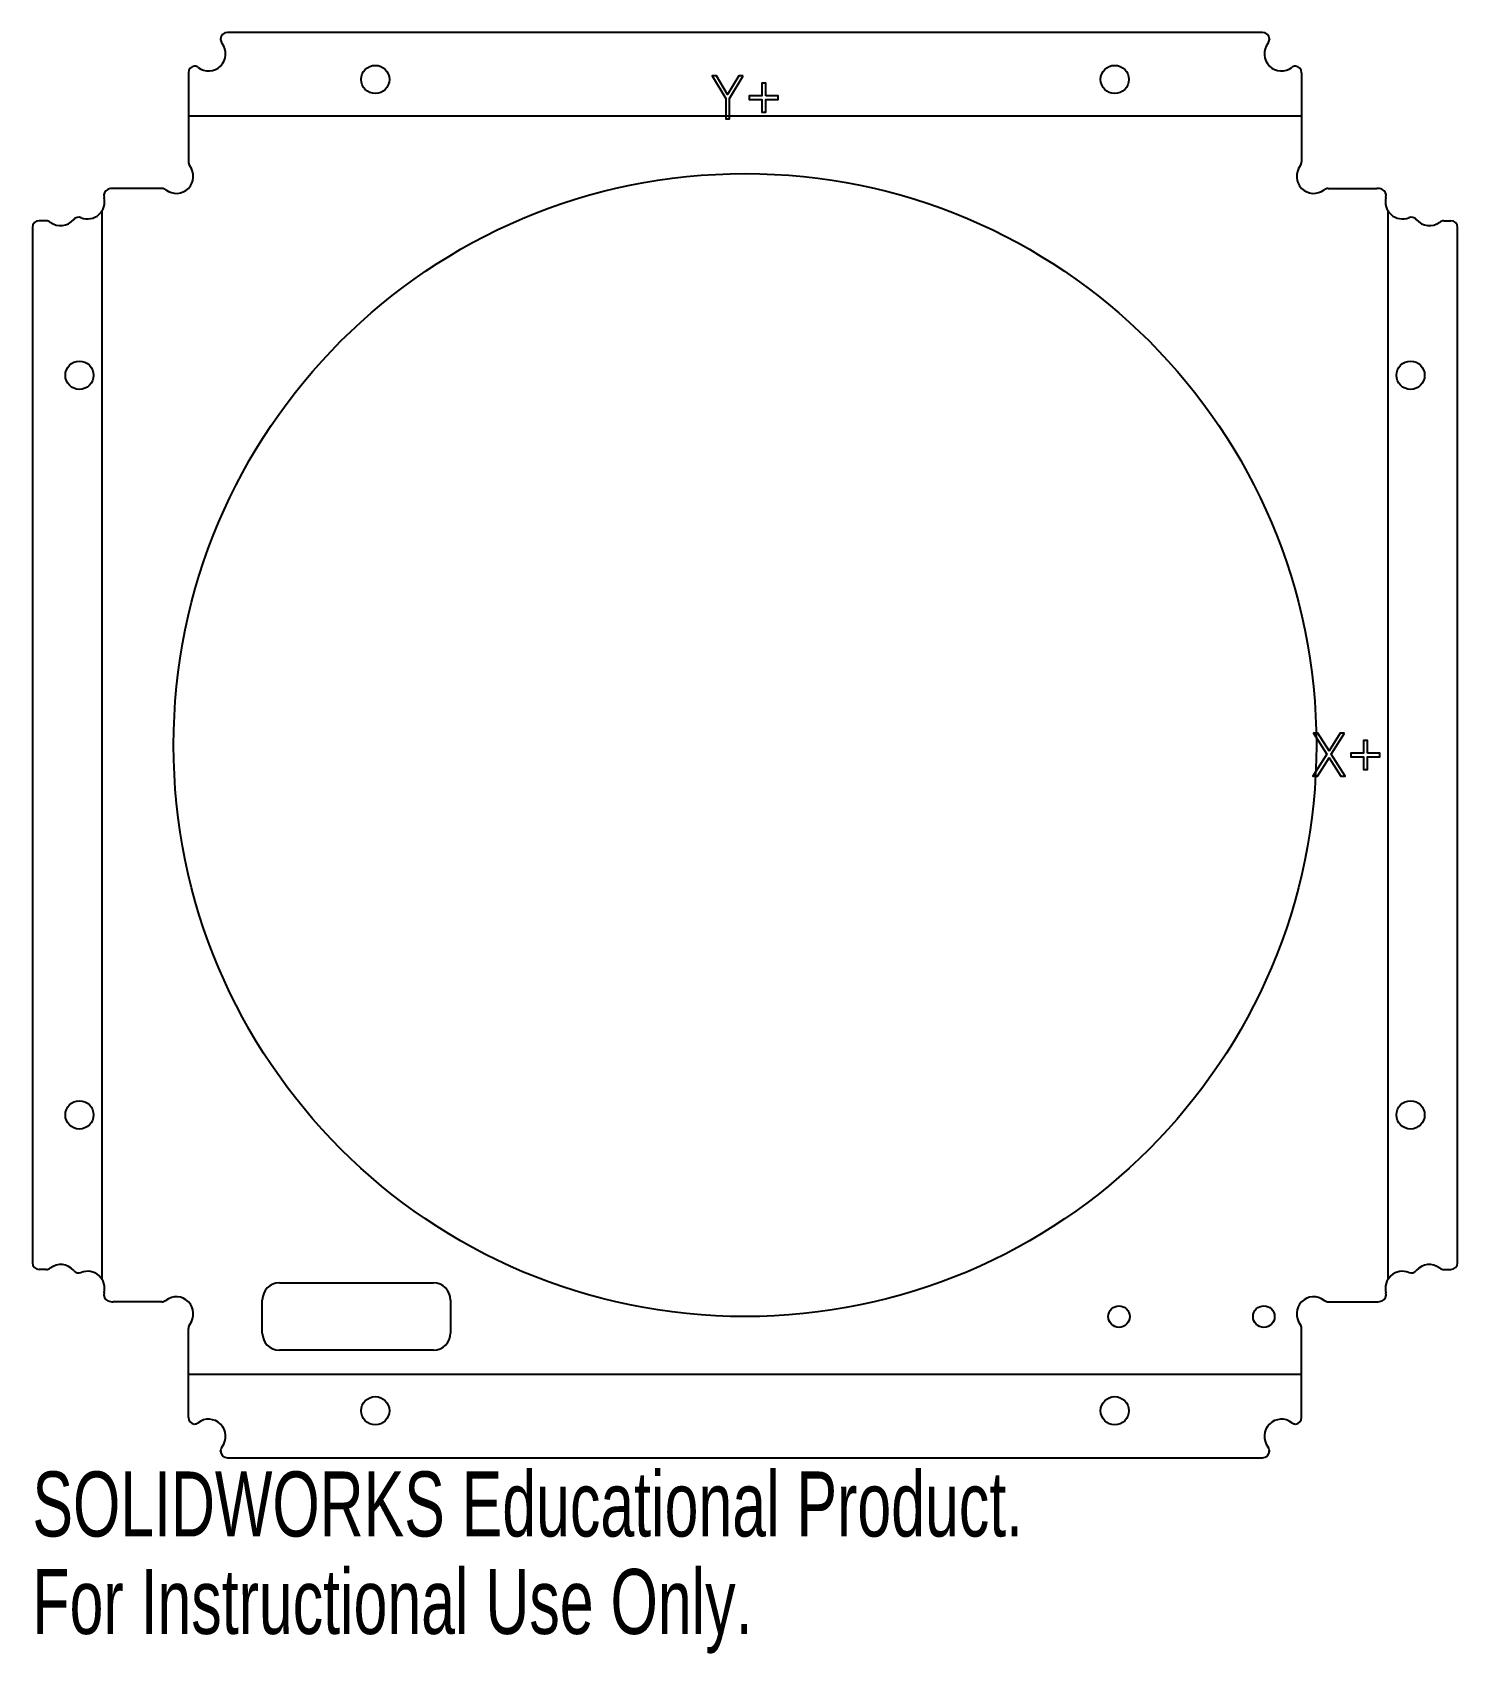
# Model space of a CAD drawing. Header units: millimetres. Extents: x -53 to 53, y -68 to 53.
import ezdxf

# ---------------------------------------------------------------- set-up
doc = ezdxf.new("R2010")
doc.units = ezdxf.units.MM
doc.styles.add('SLDTEXTSTYLE0', font='TXT', dxfattribs={"width": 0.7})

msp = doc.modelspace()

# ---------------------------------------------------------------- linework, layer by layer
at = {"color": 7, "linetype": 'Continuous', "lineweight": 25}
for p, q in [((-39, 52.5), (-39, 52.48)), ((38.5, 53), (-38.5, 53)), ((39, 52.5), (39, 52.48)), ((-41.4, 50), (-41.4, 43.38)), ((41.4, 50), (41.4, 43.38)), ((-41.4, 46.8), (41.4, 46.8)), ((-43.38, 41.4), (-47, 41.4)), ((43.38, 41.4), (47, 41.4)), ((-51.98, 39), (-52.5, 39)), ((-47.8, -39.76), (-47.8, 39.76)), ((47.8, 39.76), (47.8, -39.76)), ((51.98, 39), (52.5, 39)), ((-53, 38.5), (-53, -38.5)), ((53, -38.5), (53, 38.5)), ((-51.98, -39), (-52.5, -39)), ((51.98, -39), (52.5, -39)), ((-34.63, -40), (-23.17, -40)), ((-43.38, -41.4), (-47, -41.4)), ((-35.9, -43.73), (-35.9, -41.27)), ((-21.9, -41.27), (-21.9, -43.73)), ((43.38, -41.4), (47, -41.4)), ((-41.4, -50), (-41.4, -43.38)), ((41.4, -50), (41.4, -43.38)), ((-23.17, -45), (-34.63, -45)), ((41.4, -46.8), (-41.4, -46.8)), ((-39, -52.5), (-39, -52.48)), ((-38.5, -53), (38.5, -53)), ((39, -52.5), (39, -52.48))]:
    msp.add_line(p, q, dxfattribs=at)
at = {"color": 7, "linetype": 'Continuous', "flags": 128}
for points in [[(-0.13, 49.76), (-0.46, 49.76), (-0.46, 49.76), (-1.29, 48.39), (-1.29, 48.39), (-2.12, 49.76), (-2.12, 49.76), (-2.45, 49.76), (-2.45, 49.76), (-1.43, 48.09), (-1.43, 48.09), (-1.43, 46.58), (-1.43, 46.58), (-1.15, 46.58), (-1.15, 46.58), (-1.15, 48.09), (-1.15, 48.09), (-0.13, 49.76)], [(1.54, 48.29), (1.54, 49.23), (1.54, 49.23), (1.25, 49.23), (1.25, 49.23), (1.25, 48.29), (1.25, 48.29), (0.32, 48.29), (0.32, 48.29), (0.32, 48.01), (0.32, 48.01), (1.25, 48.01), (1.25, 48.01), (1.25, 47.07), (1.25, 47.07), (1.54, 47.07), (1.54, 47.07), (1.54, 48.01), (1.54, 48.01), (2.47, 48.01), (2.47, 48.01), (2.47, 48.29), (2.47, 48.29), (1.54, 48.29)], [(44.6, 0.88), (44.27, 0.88), (44.27, 0.88), (43.44, -0.42), (43.44, -0.42), (42.61, 0.88), (42.61, 0.88), (42.28, 0.88), (42.28, 0.88), (43.27, -0.68), (43.27, -0.68), (42.24, -2.3), (42.24, -2.3), (42.57, -2.3), (42.57, -2.3), (43.44, -0.94), (43.44, -0.94), (44.31, -2.3), (44.31, -2.3), (44.64, -2.3), (44.64, -2.3), (43.6, -0.68), (43.6, -0.68), (44.6, 0.88)], [(46.29, -0.59), (46.29, 0.35), (46.29, 0.35), (46, 0.35), (46, 0.35), (46, -0.59), (46, -0.59), (45.07, -0.59), (45.07, -0.59), (45.07, -0.88), (45.07, -0.88), (46, -0.88), (46, -0.88), (46, -1.81), (46, -1.81), (46.29, -1.81), (46.29, -1.81), (46.29, -0.88), (46.29, -0.88), (47.22, -0.88), (47.22, -0.88), (47.22, -0.59), (47.22, -0.59), (46.29, -0.59)]]:
    msp.add_lwpolyline(points, dxfattribs=at)
at = {"color": 7, "linetype": 'Continuous', "lineweight": 25}
for centre, radius in [((-27.5, 49.5), 1.05), ((27.5, 49.5), 1.05), ((0, 0), 42.5), ((-49.5, 27.5), 1.05), ((49.5, 27.5), 1.05), ((-49.5, -27.5), 1.05), ((49.5, -27.5), 1.05), ((27.82, -42.5), 0.8), ((38.59, -42.5), 0.8), ((-27.5, -49.5), 1.05), ((27.5, -49.5), 1.05)]:
    msp.add_circle(centre, radius, dxfattribs=at)
for centre, radius, start, end in [((-39.9, 51.4), 1.27, 232.171, 37.829), ((-38.5, 52.5), 0.5, 90, 180), ((-38.5, 52.48), 0.5, 180, 217.829), ((38.5, 52.5), 0.5, 0, 90), ((39.9, 51.4), 1.27, 142.171, 307.829), ((38.5, 52.48), 0.5, 322.171, 0), ((-40.9, 50), 0.5, 94.7943, 180), ((-40.98, 50), 0.5, 52.171, 85.2057), ((40.98, 50), 0.5, 94.7943, 127.829), ((40.9, 50), 0.5, 0, 85.2057), ((-42.3, 42.3), 1.27, 232.171, 37.829), ((-40.9, 43.38), 0.5, 180, 217.829), ((42.3, 42.3), 1.27, 142.171, 307.829), ((40.9, 43.38), 0.5, 322.171, 0), ((-47.19, 40.86), 0.5, 112.3396, 195.2125), ((-47, 40.4), 1, 90, 112.3396), ((-43.38, 40.9), 0.5, 52.171, 90), ((43.38, 40.9), 0.5, 90, 127.829), ((47, 40.4), 1, 67.6604, 90), ((47.19, 40.86), 0.5, 344.7875, 67.6604), ((-48.9, 40.4), 1.27, 248.4196, 15.2125), ((48.9, 40.4), 1.27, 164.7875, 291.5804), ((-52.5, 38.5), 0.5, 90, 180), ((-51.98, 38.5), 0.5, 52.171, 90), ((-50.9, 39.9), 1.27, 232.171, 319.6529), ((-49.55, 38.75), 0.5, 68.4196, 139.6529), ((49.55, 38.75), 0.5, 40.3471, 111.5804), ((50.9, 39.9), 1.27, 220.3471, 307.829), ((51.98, 38.5), 0.5, 90, 127.829), ((52.5, 38.5), 0.5, 0, 90), ((-52.5, -38.5), 0.5, 180, 270), ((52.5, -38.5), 0.5, 270, 0), ((-51.98, -38.5), 0.5, 270, 307.829), ((-50.9, -39.9), 1.27, 40.3471, 127.829), ((-49.55, -38.75), 0.5, 220.3471, 291.5804), ((-48.9, -40.4), 1.27, 344.7875, 111.5804), ((48.9, -40.4), 1.27, 68.4196, 195.2125), ((49.55, -38.75), 0.5, 248.4196, 319.6529), ((50.9, -39.9), 1.27, 52.171, 139.6529), ((51.98, -38.5), 0.5, 232.171, 270), ((-47.19, -40.86), 0.5, 164.7875, 247.6604), ((-34.63, -41.27), 1.27, 90, 180), ((-23.17, -41.27), 1.27, 0, 90), ((47.19, -40.86), 0.5, 292.3396, 15.2125), ((-47, -40.4), 1, 247.6604, 270), ((-43.38, -40.9), 0.5, 270, 307.829), ((-42.3, -42.3), 1.27, 322.171, 127.829), ((42.3, -42.3), 1.27, 52.171, 217.829), ((43.38, -40.9), 0.5, 232.171, 270), ((47, -40.4), 1, 270, 292.3396), ((-40.9, -43.38), 0.5, 142.171, 180), ((40.9, -43.38), 0.5, 0, 37.829), ((-34.63, -43.73), 1.27, 180, 270), ((-23.17, -43.73), 1.27, 270, 0), ((-40.9, -50), 0.5, 180, 265.2057), ((-40.98, -50), 0.5, 274.7943, 307.829), ((-39.9, -51.4), 1.27, 322.171, 127.829), ((39.9, -51.4), 1.27, 52.171, 217.829), ((40.98, -50), 0.5, 232.171, 265.2057), ((40.9, -50), 0.5, 274.7943, 0), ((-38.5, -52.48), 0.5, 142.171, 180), ((-38.5, -52.5), 0.5, 180, 270), ((38.5, -52.5), 0.5, 270, 0), ((38.5, -52.48), 0.5, 0, 37.829)]:
    msp.add_arc(centre, radius, start, end, dxfattribs=at)

# ---------------------------------------------------------------- texts
at = {"color": 7, "linetype": 'Continuous', "char_height": 4.8336, "attachment_point": 1, "style": 'SLDTEXTSTYLE0'}
for s, insert in [('SOLIDWORKS Educational Product.', (-53, -54.02)), ('For Instructional Use Only.', (-53, -61.27))]:
    msp.add_mtext(s, dxfattribs=dict(at, insert=insert))

doc.saveas('drawing.dxf')
